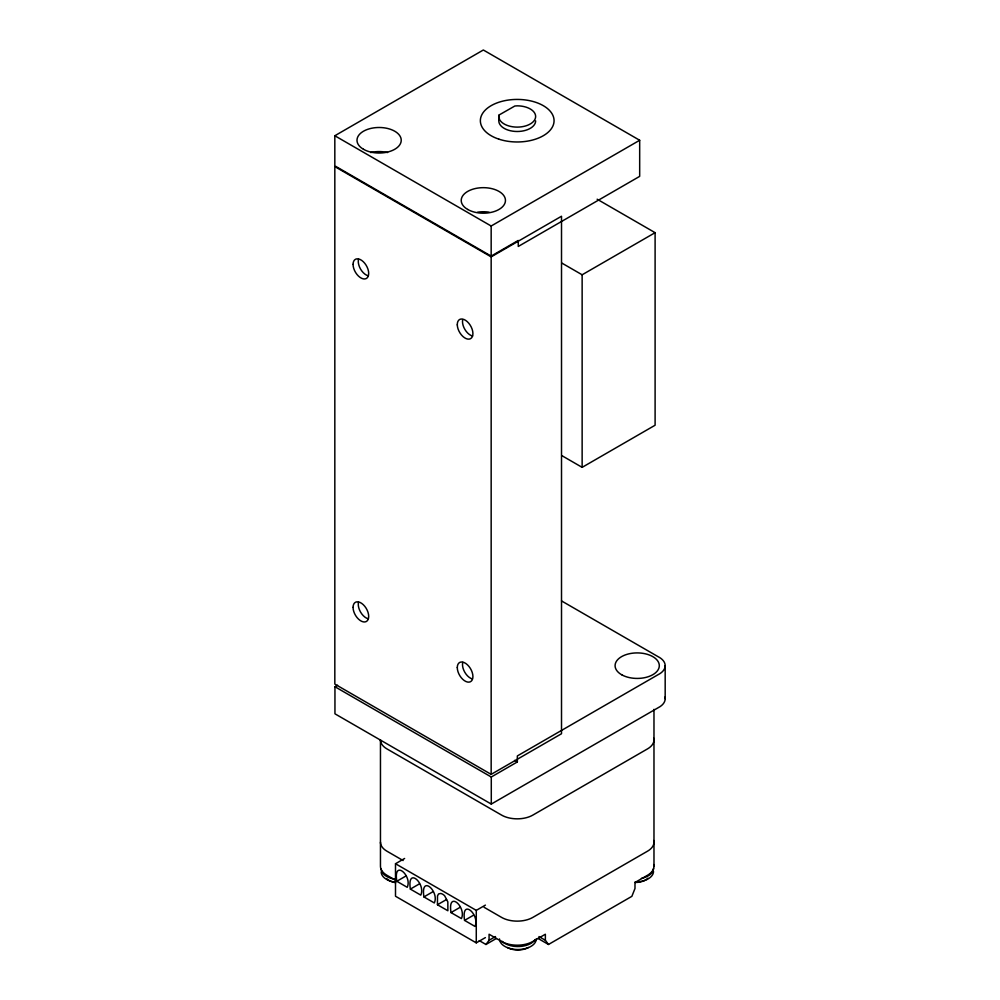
<?xml version="1.0" encoding="UTF-8"?>
<svg xmlns="http://www.w3.org/2000/svg" width="1000" height="1000" viewBox="0 0 1000 1000"><rect width="100%" height="100%" fill="white"/><g stroke="black" fill="none" stroke-linecap="round" stroke-linejoin="round"><path stroke-width="1.5" d="M437.45 904.75L437.5 895.95L438.525 893.95L440.662 893.475A8.125 4.688 60 0 1 444.65 895.775L447.837 901.9L447.875 910.763L437.45 904.75L446.575 899.488M499.137 114.963L498.787 116.475A18.425 10.637 0 0 0 517.212 127.112A18.425 10.637 0 0 0 535.638 116.475A18.425 10.637 0 0 0 517.212 105.838L514.837 106.013L499.137 114.963L499.137 119.637M479.225 940.588L485.95 944.475L489.075 940.263L495.475 936.562M334.825 135.75L483.338 50L639.675 140.262L639.675 176.363L518.263 246.462L518.263 240.45L491.163 256.1L334.825 165.837L334.825 135.75L491.163 226.012L639.675 140.262M491.163 256.863L561.512 216.238L561.512 733.737L491.163 774.362L334.825 684.1L334.825 166.6L491.163 256.863L491.163 774.362M561.925 263.125L582.137 274.788L655.1 232.675L655.1 425.225L582.137 467.35L561.925 455.675M664.963 697.075A20.7 11.95 0 0 1 660.125 706.587L491.287 804.075L334.95 713.812L334.95 686.737L337.55 685.225M334.95 686.737L491.287 777L517.337 761.95L517.337 755.938L658.05 674.7A20.7 11.95 0 0 0 658.05 656.65L561.487 600.9M485.4 937.6L476.275 942.862L395.5 896.237L395.5 863.737L404.625 858.475M396.812 881.275L407.225 887.3C412.55 875.675 393.038 858.688 396.812 881.275L405.925 876.012M410.363 889.1L420.775 895.125C426.062 883.6 406.8 866.1 410.363 889.1L419.475 883.838M423.913 896.925L434.325 902.938C439.613 891.425 420.35 873.925 423.913 896.925L433.025 891.663M451 912.575L461.425 918.587C466.712 907.05 447.438 889.587 451 912.575L460.125 907.3M395.5 863.737L476.275 910.375L485.4 905.113M464.55 920.387L474.975 926.413C480.25 914.95 461.012 897.35 464.55 920.387L473.675 915.125M485.95 944.475L496.375 938.45M538.062 938.45L548.488 944.475L631.862 896.338L634.987 888.512L634.987 882.487L647.5 875.275A22.113 12.763 0 0 0 653.787 864.575M597.15 199.213L655.1 232.675M514.65 760.4L517.337 761.95M538.962 936.562L545.363 940.263L548.488 944.475M403.125 860.55L386.938 851.2A22.113 12.763 0 0 1 380.462 842.175M484.05 907.275L501.587 917.4A22.113 12.763 0 0 0 532.85 917.4L647.5 851.2A22.113 12.763 0 0 0 653.787 840.512M396.938 881.05L386.938 875.275A22.113 12.763 0 0 1 380.462 866.25L380.462 739.875A22.113 12.763 0 0 0 386.938 748.9L501.587 815.1A22.113 12.763 0 0 0 532.85 815.1L647.5 748.9A22.113 12.763 0 0 0 653.787 738.213M665.175 665.675L665.175 698.763M653.975 709.362L653.975 866.25M582.137 274.788L582.137 467.35M545.363 940.263L545.363 934.237L532.85 941.462A22.113 12.763 0 0 1 501.587 941.462L489.075 934.237L489.075 940.263M491.287 777L491.287 804.075M491.163 226.012L491.163 256.1M476.275 910.375L476.275 942.862M477.625 212.175A22.113 12.763 0 0 1 489.062 212.175M370.662 152.537A22.113 12.763 0 0 1 387.575 152.537M535.638 120.862A18.425 10.637 0 0 1 514.812 131.4A18.425 10.637 0 0 1 499.425 118.1M394.825 882.163A18.375 10.613 0 0 1 381.188 871.925M394.825 879.163A18.375 10.613 0 0 1 381.188 868.925M395.75 882.688A14.787 8.537 0 0 1 386.763 878.713M536.25 938.925A18.375 10.613 0 0 1 517.9 949.538A18.375 10.613 0 0 1 499.513 938.95M528.35 947.487A14.787 8.537 0 0 1 507.438 947.513M535.15 939.55A18.375 10.613 0 0 1 519.5 946.5A18.375 10.613 0 0 1 501.975 941.25M647.962 878.2A14.787 8.537 0 0 1 635.163 882.475M653.512 871.4A18.375 10.613 0 0 1 635.175 882.013M653.512 868.4A18.375 10.613 0 0 1 641.45 878.375M368.113 618.763A11.05 6.388 60 0 1 358.537 602.188M368.113 275.775A11.05 6.388 60 0 1 358.537 259.188M472.337 678.938A11.05 6.388 60 0 1 462.762 662.362M472.587 336.012A11.05 6.388 60 0 1 462.7 319.625M498.787 139.125A36.85 21.275 0 0 0 554.062 120.7A36.85 21.275 0 0 0 498.787 102.275A36.85 21.275 0 0 0 498.787 139.125M363.488 149.288A22.113 12.763 0 0 0 400.475 143.562A22.113 12.763 0 0 0 373.4 127.925A22.113 12.763 0 0 0 363.488 149.288M467.713 209.462A22.113 12.763 0 0 0 504.7 203.738A22.113 12.763 0 0 0 477.625 188.1A22.113 12.763 0 0 0 467.713 209.462M622.112 675A22.113 12.763 0 0 0 658.737 668.55A22.113 12.763 0 0 0 630.75 653.462A22.113 12.763 0 0 0 622.112 675M353.062 264.387A11.05 6.388 60 0 0 364.787 278.962A11.05 6.388 60 0 0 364.787 263.337A11.05 6.388 60 0 0 353.062 264.387M457.287 667.55A11.05 6.388 60 0 0 469.012 682.138A11.05 6.388 60 0 0 469.012 666.5A11.05 6.388 60 0 0 457.287 667.55M353.062 607.375A11.05 6.388 60 0 0 364.787 621.962A11.05 6.388 60 0 0 364.787 606.325A11.05 6.388 60 0 0 353.062 607.375M457.287 324.862A11.05 6.388 60 0 0 469.237 339.113A11.05 6.388 60 0 0 468.775 323.225A11.05 6.388 60 0 0 457.287 324.862"/></g></svg>
